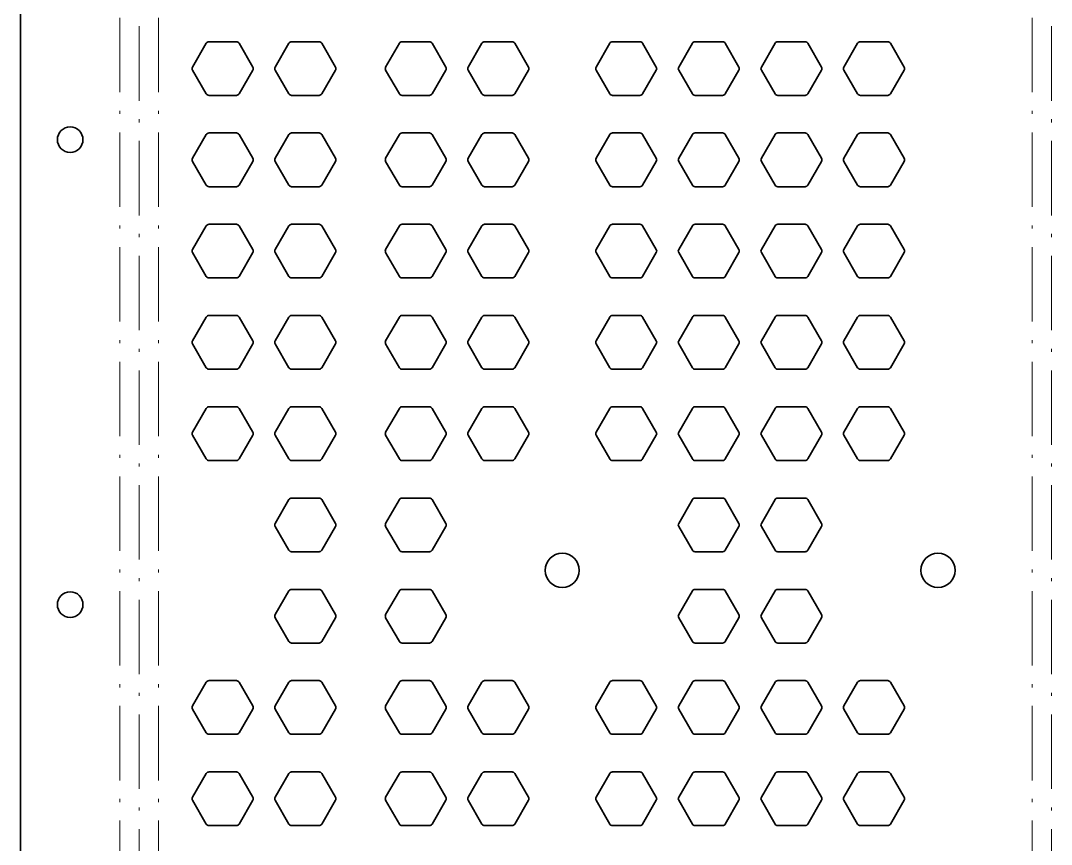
# Model space of a CAD drawing. Extents: x 174 to 1015, y 169 to 690.
# Drawn here: x 173.7 to 340.1, y 424.5 to 557.4 of the extents above; entities that cross this region are included whole.
import ezdxf

# ---------------------------------------------------------------- set-up
doc = ezdxf.new("R2010")
doc.units = 0
doc.linetypes.add('DASHDOT', pattern=[18.5, 12, -3, 0.5, -3])

msp = doc.modelspace()

# ---------------------------------------------------------------- linework, layer by layer
at = {"color": 1, "linetype": 'DASHDOT', "lineweight": 13}
for p, q in [((192.832306, 229.977753), (192.832306, 690.405457)), ((340.077454, 229.977753), (340.077454, 690.405457))]:
    msp.add_line(p, q, dxfattribs=at)
at = {"color": 7, "linetype": 'DASHDOT', "lineweight": 13}
for p, q in [((189.709747, 268.346741), (189.709747, 652.036499)), ((195.954865, 268.346741), (195.954865, 652.036499)), ((336.954865, 268.346741), (336.954865, 652.036499))]:
    msp.add_line(p, q, dxfattribs=at)
at = {"color": 7, "lineweight": 35}
for p, q in [((173.709747, 278.346741), (173.709747, 648.036499)), ((203.682617, 553.740723), (201.471283, 549.910583)), ((208.538269, 553.990723), (204.115631, 553.990723)), ((211.182617, 549.910583), (208.971283, 553.740723)), ((217.015961, 553.740723), (214.804626, 549.910583)), ((221.871613, 553.990723), (217.448975, 553.990723)), ((224.515961, 549.910583), (222.304626, 553.740723)), ((234.839142, 553.740723), (232.627808, 549.910583)), ((239.694794, 553.990723), (235.272156, 553.990723)), ((242.339142, 549.910583), (240.127808, 553.740723)), ((248.172485, 553.740723), (245.961151, 549.910583)), ((253.028137, 553.990723), (248.605499, 553.990723)), ((255.672485, 549.910583), (253.461151, 553.740723)), ((268.810547, 553.740723), (266.599213, 549.910583)), ((273.666199, 553.990723), (269.243561, 553.990723)), ((276.310547, 549.910583), (274.099213, 553.740723)), ((282.14386, 553.740723), (279.932556, 549.910583)), ((286.999542, 553.990723), (282.576874, 553.990723)), ((289.64386, 549.910583), (287.432556, 553.740723)), ((295.477203, 553.740723), (293.265869, 549.910583)), ((300.332855, 553.990723), (295.910217, 553.990723)), ((302.977203, 549.910583), (300.765869, 553.740723)), ((308.810547, 553.740723), (306.599213, 549.910583)), ((313.666199, 553.990723), (309.243561, 553.990723)), ((316.310547, 549.910583), (314.099213, 553.740723)), ((203.682617, 545.580444), (201.471283, 549.410583)), ((211.182617, 549.410583), (208.971283, 545.580444)), ((217.015961, 545.580444), (214.804626, 549.410583)), ((224.515961, 549.410583), (222.304626, 545.580444)), ((234.839142, 545.580444), (232.627808, 549.410583)), ((242.339142, 549.410583), (240.127808, 545.580444)), ((248.172485, 545.580444), (245.961151, 549.410583)), ((255.672485, 549.410583), (253.461151, 545.580444)), ((268.810547, 545.580444), (266.599213, 549.410583)), ((276.310547, 549.410583), (274.099213, 545.580444)), ((282.14386, 545.580444), (279.932556, 549.410583)), ((289.64386, 549.410583), (287.432556, 545.580444)), ((295.477203, 545.580444), (293.265869, 549.410583)), ((302.977203, 549.410583), (300.765869, 545.580444)), ((308.810547, 545.580444), (306.599213, 549.410583)), ((316.310547, 549.410583), (314.099213, 545.580444)), ((208.538269, 545.330444), (204.115631, 545.330444)), ((221.871613, 545.330444), (217.448975, 545.330444)), ((239.694794, 545.330444), (235.272156, 545.330444)), ((253.028137, 545.330444), (248.605499, 545.330444)), ((273.666199, 545.330444), (269.243561, 545.330444)), ((286.999542, 545.330444), (282.576874, 545.330444)), ((300.332855, 545.330444), (295.910217, 545.330444)), ((313.666199, 545.330444), (309.243561, 545.330444)), ((208.538269, 539.267883), (204.115631, 539.267883)), ((221.871613, 539.267883), (217.448975, 539.267883)), ((239.694794, 539.267883), (235.272156, 539.267883)), ((253.028137, 539.267883), (248.605499, 539.267883)), ((273.666199, 539.267883), (269.243561, 539.267883)), ((286.999542, 539.267883), (282.576874, 539.267883)), ((300.332855, 539.267883), (295.910217, 539.267883)), ((313.666199, 539.267883), (309.243561, 539.267883)), ((203.682617, 539.017883), (201.471283, 535.187805)), ((211.182617, 535.187805), (208.971283, 539.017883)), ((217.015961, 539.017883), (214.804626, 535.187805)), ((224.515961, 535.187805), (222.304626, 539.017883)), ((234.839142, 539.017883), (232.627808, 535.187805)), ((242.339142, 535.187805), (240.127808, 539.017883)), ((248.172485, 539.017883), (245.961151, 535.187805)), ((255.672485, 535.187805), (253.461151, 539.017883)), ((268.810547, 539.017883), (266.599213, 535.187805)), ((276.310547, 535.187805), (274.099213, 539.017883)), ((282.14386, 539.017883), (279.932556, 535.187805)), ((289.64386, 535.187805), (287.432556, 539.017883)), ((295.477203, 539.017883), (293.265869, 535.187805)), ((302.977203, 535.187805), (300.765869, 539.017883)), ((308.810547, 539.017883), (306.599213, 535.187805)), ((316.310547, 535.187805), (314.099213, 539.017883)), ((203.682617, 530.857666), (201.471283, 534.687805)), ((211.182617, 534.687805), (208.971283, 530.857666)), ((217.015961, 530.857666), (214.804626, 534.687805)), ((224.515961, 534.687805), (222.304626, 530.857666)), ((234.839142, 530.857666), (232.627808, 534.687805)), ((242.339142, 534.687805), (240.127808, 530.857666)), ((248.172485, 530.857666), (245.961151, 534.687805)), ((255.672485, 534.687805), (253.461151, 530.857666)), ((268.810547, 530.857666), (266.599213, 534.687805)), ((276.310547, 534.687805), (274.099213, 530.857666)), ((282.14386, 530.857666), (279.932556, 534.687805)), ((289.64386, 534.687805), (287.432556, 530.857666)), ((295.477203, 530.857666), (293.265869, 534.687805)), ((302.977203, 534.687805), (300.765869, 530.857666)), ((308.810547, 530.857666), (306.599213, 534.687805)), ((316.310547, 534.687805), (314.099213, 530.857666)), ((208.538269, 530.607666), (204.115631, 530.607666)), ((221.871613, 530.607666), (217.448975, 530.607666)), ((239.694794, 530.607666), (235.272156, 530.607666)), ((253.028137, 530.607666), (248.605499, 530.607666)), ((273.666199, 530.607666), (269.243561, 530.607666)), ((286.999542, 530.607666), (282.576874, 530.607666)), ((300.332855, 530.607666), (295.910217, 530.607666)), ((313.666199, 530.607666), (309.243561, 530.607666)), ((203.682617, 524.295105), (201.471283, 520.464966)), ((208.538269, 524.545105), (204.115631, 524.545105)), ((211.182617, 520.464966), (208.971283, 524.295105)), ((217.015961, 524.295105), (214.804626, 520.464966)), ((221.871613, 524.545105), (217.448975, 524.545105)), ((224.515961, 520.464966), (222.304626, 524.295105)), ((234.839142, 524.295105), (232.627808, 520.464966)), ((239.694794, 524.545105), (235.272156, 524.545105)), ((242.339142, 520.464966), (240.127808, 524.295105)), ((248.172485, 524.295105), (245.961151, 520.464966)), ((253.028137, 524.545105), (248.605499, 524.545105)), ((255.672485, 520.464966), (253.461151, 524.295105)), ((268.810547, 524.295105), (266.599213, 520.464966)), ((273.666199, 524.545105), (269.243561, 524.545105)), ((276.310547, 520.464966), (274.099213, 524.295105)), ((282.14386, 524.295105), (279.932556, 520.464966)), ((286.999542, 524.545105), (282.576874, 524.545105)), ((289.64386, 520.464966), (287.432556, 524.295105)), ((295.477203, 524.295105), (293.265869, 520.464966)), ((300.332855, 524.545105), (295.910217, 524.545105)), ((302.977203, 520.464966), (300.765869, 524.295105)), ((308.810547, 524.295105), (306.599213, 520.464966)), ((313.666199, 524.545105), (309.243561, 524.545105)), ((316.310547, 520.464966), (314.099213, 524.295105)), ((203.682617, 516.134888), (201.471283, 519.964966)), ((211.182617, 519.964966), (208.971283, 516.134888)), ((217.015961, 516.134888), (214.804626, 519.964966)), ((224.515961, 519.964966), (222.304626, 516.134888)), ((234.839142, 516.134888), (232.627808, 519.964966)), ((242.339142, 519.964966), (240.127808, 516.134888)), ((248.172485, 516.134888), (245.961151, 519.964966)), ((255.672485, 519.964966), (253.461151, 516.134888)), ((268.810547, 516.134888), (266.599213, 519.964966)), ((276.310547, 519.964966), (274.099213, 516.134888)), ((282.14386, 516.134888), (279.932556, 519.964966)), ((289.64386, 519.964966), (287.432556, 516.134888)), ((295.477203, 516.134888), (293.265869, 519.964966)), ((302.977203, 519.964966), (300.765869, 516.134888)), ((308.810547, 516.134888), (306.599213, 519.964966)), ((316.310547, 519.964966), (314.099213, 516.134888)), ((208.538269, 515.884888), (204.115631, 515.884888)), ((221.871613, 515.884888), (217.448975, 515.884888)), ((239.694794, 515.884888), (235.272156, 515.884888)), ((253.028137, 515.884888), (248.605499, 515.884888)), ((273.666199, 515.884888), (269.243561, 515.884888)), ((286.999542, 515.884888), (282.576874, 515.884888)), ((300.332855, 515.884888), (295.910217, 515.884888)), ((313.666199, 515.884888), (309.243561, 515.884888)), ((203.682617, 509.572327), (201.471283, 505.742188)), ((208.538269, 509.822327), (204.115631, 509.822327)), ((211.182617, 505.742188), (208.971283, 509.572327)), ((217.015961, 509.572327), (214.804626, 505.742188)), ((221.871613, 509.822327), (217.448975, 509.822327)), ((224.515961, 505.742188), (222.304626, 509.572327)), ((234.839142, 509.572327), (232.627808, 505.742188)), ((239.694794, 509.822327), (235.272156, 509.822327)), ((242.339142, 505.742188), (240.127808, 509.572327)), ((248.172485, 509.572327), (245.961151, 505.742188)), ((253.028137, 509.822327), (248.605499, 509.822327)), ((255.672485, 505.742188), (253.461151, 509.572327)), ((268.810547, 509.572327), (266.599213, 505.742188)), ((273.666199, 509.822327), (269.243561, 509.822327)), ((276.310547, 505.742188), (274.099213, 509.572327)), ((282.14386, 509.572327), (279.932556, 505.742188)), ((286.999542, 509.822327), (282.576874, 509.822327)), ((289.64386, 505.742188), (287.432556, 509.572327)), ((295.477203, 509.572327), (293.265869, 505.742188)), ((300.332855, 509.822327), (295.910217, 509.822327)), ((302.977203, 505.742188), (300.765869, 509.572327)), ((308.810547, 509.572327), (306.599213, 505.742188)), ((313.666199, 509.822327), (309.243561, 509.822327)), ((316.310547, 505.742188), (314.099213, 509.572327)), ((203.682617, 501.412048), (201.471283, 505.242188)), ((211.182617, 505.242188), (208.971283, 501.412048)), ((217.015961, 501.412048), (214.804626, 505.242188)), ((224.515961, 505.242188), (222.304626, 501.412048)), ((234.839142, 501.412048), (232.627808, 505.242188)), ((242.339142, 505.242188), (240.127808, 501.412048)), ((248.172485, 501.412048), (245.961151, 505.242188)), ((255.672485, 505.242188), (253.461151, 501.412048)), ((268.810547, 501.412048), (266.599213, 505.242188)), ((276.310547, 505.242188), (274.099213, 501.412048)), ((282.14386, 501.412048), (279.932556, 505.242188)), ((289.64386, 505.242188), (287.432556, 501.412048)), ((295.477203, 501.412048), (293.265869, 505.242188)), ((302.977203, 505.242188), (300.765869, 501.412048)), ((308.810547, 501.412048), (306.599213, 505.242188)), ((316.310547, 505.242188), (314.099213, 501.412048)), ((208.538269, 501.162048), (204.115631, 501.162048)), ((221.871613, 501.162048), (217.448975, 501.162048)), ((239.694794, 501.162048), (235.272156, 501.162048)), ((253.028137, 501.162048), (248.605499, 501.162048)), ((273.666199, 501.162048), (269.243561, 501.162048)), ((286.999542, 501.162048), (282.576874, 501.162048)), ((300.332855, 501.162048), (295.910217, 501.162048)), ((313.666199, 501.162048), (309.243561, 501.162048)), ((203.682617, 494.849548), (201.471283, 491.019409)), ((208.538269, 495.099548), (204.115631, 495.099548)), ((211.182617, 491.019409), (208.971283, 494.849548)), ((217.015961, 494.849548), (214.804626, 491.019409)), ((221.871613, 495.099548), (217.448975, 495.099548)), ((224.515961, 491.019409), (222.304626, 494.849548)), ((234.839142, 494.849548), (232.627808, 491.019409)), ((239.694794, 495.099548), (235.272156, 495.099548)), ((242.339142, 491.019409), (240.127808, 494.849548)), ((248.172485, 494.849548), (245.961151, 491.019409)), ((253.028137, 495.099548), (248.605499, 495.099548)), ((255.672485, 491.019409), (253.461151, 494.849548)), ((268.810547, 494.849548), (266.599213, 491.019409)), ((273.666199, 495.099548), (269.243561, 495.099548)), ((276.310547, 491.019409), (274.099213, 494.849548)), ((282.14386, 494.849548), (279.932556, 491.019409)), ((286.999542, 495.099548), (282.576874, 495.099548)), ((289.64386, 491.019409), (287.432556, 494.849548)), ((295.477203, 494.849548), (293.265869, 491.019409)), ((300.332855, 495.099548), (295.910217, 495.099548)), ((302.977203, 491.019409), (300.765869, 494.849548)), ((308.810547, 494.849548), (306.599213, 491.019409)), ((313.666199, 495.099548), (309.243561, 495.099548)), ((316.310547, 491.019409), (314.099213, 494.849548)), ((203.682617, 486.68927), (201.471283, 490.519409)), ((211.182617, 490.519409), (208.971283, 486.68927)), ((217.015961, 486.68927), (214.804626, 490.519409)), ((224.515961, 490.519409), (222.304626, 486.68927)), ((234.839142, 486.68927), (232.627808, 490.519409)), ((242.339142, 490.519409), (240.127808, 486.68927)), ((248.172485, 486.68927), (245.961151, 490.519409)), ((255.672485, 490.519409), (253.461151, 486.68927)), ((268.810547, 486.68927), (266.599213, 490.519409)), ((276.310547, 490.519409), (274.099213, 486.68927)), ((282.14386, 486.68927), (279.932556, 490.519409)), ((289.64386, 490.519409), (287.432556, 486.68927)), ((295.477203, 486.68927), (293.265869, 490.519409)), ((302.977203, 490.519409), (300.765869, 486.68927)), ((308.810547, 486.68927), (306.599213, 490.519409)), ((316.310547, 490.519409), (314.099213, 486.68927)), ((208.538269, 486.43927), (204.115631, 486.43927)), ((221.871613, 486.43927), (217.448975, 486.43927)), ((239.694794, 486.43927), (235.272156, 486.43927)), ((253.028137, 486.43927), (248.605499, 486.43927)), ((273.666199, 486.43927), (269.243561, 486.43927)), ((286.999542, 486.43927), (282.576874, 486.43927)), ((300.332855, 486.43927), (295.910217, 486.43927)), ((313.666199, 486.43927), (309.243561, 486.43927)), ((217.015961, 480.12677), (214.804626, 476.296631)), ((221.871613, 480.37677), (217.448975, 480.37677)), ((224.515961, 476.296631), (222.304626, 480.12677)), ((234.839142, 480.12677), (232.627808, 476.296631)), ((239.694794, 480.37677), (235.272156, 480.37677)), ((242.339142, 476.296631), (240.127808, 480.12677)), ((282.14386, 480.12677), (279.932556, 476.296631)), ((286.999542, 480.37677), (282.576874, 480.37677)), ((289.64386, 476.296631), (287.432556, 480.12677)), ((295.477203, 480.12677), (293.265869, 476.296631)), ((300.332855, 480.37677), (295.910217, 480.37677)), ((302.977203, 476.296631), (300.765869, 480.12677)), ((217.015961, 471.966492), (214.804626, 475.796631)), ((224.515961, 475.796631), (222.304626, 471.966492)), ((234.839142, 471.966492), (232.627808, 475.796631)), ((242.339142, 475.796631), (240.127808, 471.966492)), ((282.14386, 471.966492), (279.932556, 475.796631)), ((289.64386, 475.796631), (287.432556, 471.966492)), ((295.477203, 471.966492), (293.265869, 475.796631)), ((302.977203, 475.796631), (300.765869, 471.966492)), ((221.871613, 471.716492), (217.448975, 471.716492)), ((239.694794, 471.716492), (235.272156, 471.716492)), ((286.999542, 471.716492), (282.576874, 471.716492)), ((300.332855, 471.716492), (295.910217, 471.716492)), ((217.015961, 465.403992), (214.804626, 461.573853)), ((221.871613, 465.653992), (217.448975, 465.653992)), ((224.515961, 461.573853), (222.304626, 465.403992)), ((234.839142, 465.403992), (232.627808, 461.573853)), ((239.694794, 465.653992), (235.272156, 465.653992)), ((242.339142, 461.573853), (240.127808, 465.403992)), ((282.14386, 465.403992), (279.932556, 461.573853)), ((286.999542, 465.653992), (282.576874, 465.653992)), ((289.64386, 461.573853), (287.432556, 465.403992)), ((295.477203, 465.403992), (293.265869, 461.573853)), ((300.332855, 465.653992), (295.910217, 465.653992)), ((302.977203, 461.573853), (300.765869, 465.403992)), ((217.015961, 457.243713), (214.804626, 461.073853)), ((224.515961, 461.073853), (222.304626, 457.243713)), ((234.839142, 457.243713), (232.627808, 461.073853)), ((242.339142, 461.073853), (240.127808, 457.243713)), ((282.14386, 457.243713), (279.932556, 461.073853)), ((289.64386, 461.073853), (287.432556, 457.243713)), ((295.477203, 457.243713), (293.265869, 461.073853)), ((302.977203, 461.073853), (300.765869, 457.243713)), ((221.871613, 456.993713), (217.448975, 456.993713)), ((239.694794, 456.993713), (235.272156, 456.993713)), ((286.999542, 456.993713), (282.576874, 456.993713)), ((300.332855, 456.993713), (295.910217, 456.993713)), ((208.538269, 450.931152), (204.115631, 450.931152)), ((221.871613, 450.931152), (217.448975, 450.931152)), ((239.694794, 450.931152), (235.272156, 450.931152)), ((253.028137, 450.931152), (248.605499, 450.931152)), ((273.666199, 450.931152), (269.243561, 450.931152)), ((286.999542, 450.931152), (282.576874, 450.931152)), ((300.332855, 450.931152), (295.910217, 450.931152)), ((313.666199, 450.931152), (309.243561, 450.931152)), ((203.682617, 450.681152), (201.471283, 446.851044)), ((211.182617, 446.851044), (208.971283, 450.681152)), ((217.015961, 450.681152), (214.804626, 446.851044)), ((224.515961, 446.851044), (222.304626, 450.681152)), ((234.839142, 450.681152), (232.627808, 446.851044)), ((242.339142, 446.851044), (240.127808, 450.681152)), ((248.172485, 450.681152), (245.961151, 446.851044)), ((255.672485, 446.851044), (253.461151, 450.681152)), ((268.810547, 450.681152), (266.599213, 446.851044)), ((276.310547, 446.851044), (274.099213, 450.681152)), ((282.14386, 450.681152), (279.932556, 446.851044)), ((289.64386, 446.851044), (287.432556, 450.681152)), ((295.477203, 450.681152), (293.265869, 446.851044)), ((302.977203, 446.851044), (300.765869, 450.681152)), ((308.810547, 450.681152), (306.599213, 446.851044)), ((316.310547, 446.851044), (314.099213, 450.681152)), ((203.682617, 442.520935), (201.471283, 446.351044)), ((211.182617, 446.351044), (208.971283, 442.520935)), ((217.015961, 442.520935), (214.804626, 446.351044)), ((224.515961, 446.351044), (222.304626, 442.520935)), ((234.839142, 442.520935), (232.627808, 446.351044)), ((242.339142, 446.351044), (240.127808, 442.520935)), ((248.172485, 442.520935), (245.961151, 446.351044)), ((255.672485, 446.351044), (253.461151, 442.520935)), ((268.810547, 442.520935), (266.599213, 446.351044)), ((276.310547, 446.351044), (274.099213, 442.520935)), ((282.14386, 442.520935), (279.932556, 446.351044)), ((289.64386, 446.351044), (287.432556, 442.520935)), ((295.477203, 442.520935), (293.265869, 446.351044)), ((302.977203, 446.351044), (300.765869, 442.520935)), ((308.810547, 442.520935), (306.599213, 446.351044)), ((316.310547, 446.351044), (314.099213, 442.520935)), ((208.538269, 442.270935), (204.115631, 442.270935)), ((221.871613, 442.270935), (217.448975, 442.270935)), ((239.694794, 442.270935), (235.272156, 442.270935)), ((253.028137, 442.270935), (248.605499, 442.270935)), ((273.666199, 442.270935), (269.243561, 442.270935)), ((286.999542, 442.270935), (282.576874, 442.270935)), ((300.332855, 442.270935), (295.910217, 442.270935)), ((313.666199, 442.270935), (309.243561, 442.270935)), ((203.682617, 435.958374), (201.471283, 432.128235)), ((208.538269, 436.208374), (204.115631, 436.208374)), ((211.182617, 432.128235), (208.971283, 435.958374)), ((217.015961, 435.958374), (214.804626, 432.128235)), ((221.871613, 436.208374), (217.448975, 436.208374)), ((224.515961, 432.128235), (222.304626, 435.958374)), ((234.839142, 435.958374), (232.627808, 432.128235)), ((239.694794, 436.208374), (235.272156, 436.208374)), ((242.339142, 432.128235), (240.127808, 435.958374)), ((248.172485, 435.958374), (245.961151, 432.128235)), ((253.028137, 436.208374), (248.605499, 436.208374)), ((255.672485, 432.128235), (253.461151, 435.958374)), ((268.810547, 435.958374), (266.599213, 432.128235)), ((273.666199, 436.208374), (269.243561, 436.208374)), ((276.310547, 432.128235), (274.099213, 435.958374)), ((282.14386, 435.958374), (279.932556, 432.128235)), ((286.999542, 436.208374), (282.576874, 436.208374)), ((289.64386, 432.128235), (287.432556, 435.958374)), ((295.477203, 435.958374), (293.265869, 432.128235)), ((300.332855, 436.208374), (295.910217, 436.208374)), ((302.977203, 432.128235), (300.765869, 435.958374)), ((308.810547, 435.958374), (306.599213, 432.128235)), ((313.666199, 436.208374), (309.243561, 436.208374)), ((316.310547, 432.128235), (314.099213, 435.958374)), ((203.682617, 427.798126), (201.471283, 431.628235)), ((211.182617, 431.628235), (208.971283, 427.798126)), ((217.015961, 427.798126), (214.804626, 431.628235)), ((224.515961, 431.628235), (222.304626, 427.798126)), ((234.839142, 427.798126), (232.627808, 431.628235)), ((242.339142, 431.628235), (240.127808, 427.798126)), ((248.172485, 427.798126), (245.961151, 431.628235)), ((255.672485, 431.628235), (253.461151, 427.798126)), ((268.810547, 427.798126), (266.599213, 431.628235)), ((276.310547, 431.628235), (274.099213, 427.798126)), ((282.14386, 427.798126), (279.932556, 431.628235)), ((289.64386, 431.628235), (287.432556, 427.798126)), ((295.477203, 427.798126), (293.265869, 431.628235)), ((302.977203, 431.628235), (300.765869, 427.798126)), ((308.810547, 427.798126), (306.599213, 431.628235)), ((316.310547, 431.628235), (314.099213, 427.798126)), ((208.538269, 427.548126), (204.115631, 427.548126)), ((221.871613, 427.548126), (217.448975, 427.548126)), ((239.694794, 427.548126), (235.272156, 427.548126)), ((253.028137, 427.548126), (248.605499, 427.548126)), ((273.666199, 427.548126), (269.243561, 427.548126)), ((286.999542, 427.548126), (282.576874, 427.548126)), ((300.332855, 427.548126), (295.910217, 427.548126)), ((313.666199, 427.548126), (309.243561, 427.548126))]:
    msp.add_line(p, q, dxfattribs=at)
for centre, radius in [((181.709747, 538.191589), 2.067), ((261.135925, 468.716858), 2.749595), ((321.773804, 468.716919), 2.749595), ((181.709747, 463.191589), 2.067)]:
    msp.add_circle(centre, radius, dxfattribs=at)
for centre, radius, start, end in [((204.115845, 553.490295), 0.50038, 90.02511, 149.97489), ((208.538055, 553.490295), 0.50038, 30.025109, 89.974895), ((217.449188, 553.490295), 0.50038, 90.02511, 149.97489), ((221.871399, 553.490295), 0.50038, 30.025109, 89.974895), ((235.272339, 553.490356), 0.50033, 90.021804, 149.978195), ((239.694611, 553.490356), 0.50033, 30.021806, 89.978194), ((248.605682, 553.490356), 0.50033, 90.021804, 149.978195), ((253.027954, 553.490356), 0.50033, 30.021806, 89.978194), ((269.243744, 553.490356), 0.500369, 90.023492, 149.975231), ((273.665985, 553.490356), 0.500369, 30.02349, 89.975229), ((282.577087, 553.490356), 0.500369, 90.023492, 149.975231), ((286.999298, 553.490356), 0.500369, 30.02349, 89.975229), ((295.910431, 553.490356), 0.500369, 90.023492, 149.975231), ((300.332642, 553.490356), 0.500369, 30.02349, 89.975229), ((309.243744, 553.490356), 0.500369, 90.023492, 149.975231), ((313.665985, 553.490356), 0.500369, 30.02349, 89.975229), ((201.904755, 549.660583), 0.50038, 150.025105, 209.974895), ((210.749176, 549.660583), 0.50038, 330.025107, 29.974893), ((215.238068, 549.660583), 0.50038, 150.025105, 209.974895), ((224.082489, 549.660583), 0.50038, 330.025107, 29.974893), ((233.061218, 549.660583), 0.50033, 150.021799, 209.978201), ((241.905762, 549.660583), 0.50033, 330.021805, 29.978195), ((246.394531, 549.660583), 0.50033, 150.021799, 209.978201), ((255.239075, 549.660583), 0.50033, 330.021805, 29.978195), ((267.032654, 549.660583), 0.500369, 150.023493, 209.975236), ((275.877106, 549.660583), 0.500369, 330.023488, 29.975231), ((280.365967, 549.660583), 0.500369, 150.023493, 209.975236), ((289.210419, 549.660583), 0.500369, 330.023488, 29.975231), ((293.69931, 549.660583), 0.500369, 150.023493, 209.975236), ((302.543762, 549.660583), 0.500369, 330.023488, 29.975231), ((307.032654, 549.660583), 0.500369, 150.023493, 209.975236), ((315.877106, 549.660583), 0.500369, 330.023488, 29.975231), ((204.115845, 545.830811), 0.50038, 210.02511, 269.97489), ((208.538055, 545.830811), 0.50038, 270.025105, 329.974891), ((217.449188, 545.830811), 0.50038, 210.02511, 269.97489), ((221.871399, 545.830811), 0.50038, 270.025105, 329.974891), ((235.272339, 545.83075), 0.50033, 210.021805, 269.978196), ((239.694611, 545.83075), 0.50033, 270.021806, 329.978194), ((248.605682, 545.83075), 0.50033, 210.021805, 269.978196), ((253.027954, 545.83075), 0.50033, 270.021806, 329.978194), ((269.243774, 545.830811), 0.500369, 210.023485, 269.975231), ((273.665985, 545.830811), 0.500369, 270.023487, 329.975229), ((282.577087, 545.830811), 0.500369, 210.023485, 269.975231), ((286.999329, 545.830811), 0.500369, 270.023487, 329.975229), ((295.910431, 545.830811), 0.500369, 210.023485, 269.975231), ((300.332672, 545.830811), 0.500369, 270.023487, 329.975229), ((309.243774, 545.830811), 0.500369, 210.023485, 269.975231), ((313.665985, 545.830811), 0.500369, 270.023487, 329.975229), ((204.115845, 538.767517), 0.50038, 90.02511, 149.97489), ((208.538055, 538.767517), 0.50038, 30.025109, 89.974895), ((217.449188, 538.767517), 0.50038, 90.02511, 149.97489), ((221.871399, 538.767517), 0.50038, 30.025109, 89.974895), ((235.272339, 538.767578), 0.50033, 90.021804, 149.978195), ((239.694611, 538.767578), 0.50033, 30.021806, 89.978194), ((248.605682, 538.767578), 0.50033, 90.021804, 149.978195), ((253.027954, 538.767578), 0.50033, 30.021806, 89.978194), ((269.243744, 538.767517), 0.500369, 90.023492, 149.975231), ((273.665985, 538.767578), 0.500369, 30.02349, 89.975229), ((282.577087, 538.767517), 0.500369, 90.023492, 149.975231), ((286.999298, 538.767578), 0.500369, 30.02349, 89.975229), ((295.910431, 538.767517), 0.500369, 90.023492, 149.975231), ((300.332642, 538.767578), 0.500369, 30.02349, 89.975229), ((309.243744, 538.767517), 0.500369, 90.023492, 149.975231), ((313.665985, 538.767578), 0.500369, 30.02349, 89.975229), ((201.904755, 534.937805), 0.50038, 150.025105, 209.974895), ((210.749176, 534.937805), 0.50038, 330.025107, 29.974893), ((215.238068, 534.937805), 0.50038, 150.025105, 209.974895), ((224.082489, 534.937805), 0.50038, 330.025107, 29.974893), ((233.061218, 534.937805), 0.50033, 150.021799, 209.978201), ((241.905762, 534.937805), 0.50033, 330.021805, 29.978195), ((246.394531, 534.937805), 0.50033, 150.021799, 209.978201), ((255.239075, 534.937805), 0.50033, 330.021805, 29.978195), ((267.032654, 534.937805), 0.500369, 150.023493, 209.975236), ((275.877106, 534.937805), 0.500369, 330.023488, 29.975231), ((280.365967, 534.937805), 0.500369, 150.023493, 209.975236), ((289.210419, 534.937805), 0.500369, 330.023488, 29.975231), ((293.69931, 534.937805), 0.500369, 150.023493, 209.975236), ((302.543762, 534.937805), 0.500369, 330.023488, 29.975231), ((307.032654, 534.937805), 0.500369, 150.023493, 209.975236), ((315.877106, 534.937805), 0.500369, 330.023488, 29.975231), ((204.115845, 531.108032), 0.50038, 210.02511, 269.97489), ((208.538055, 531.108032), 0.50038, 270.025105, 329.974891), ((217.449188, 531.108032), 0.50038, 210.02511, 269.97489), ((221.871399, 531.108032), 0.50038, 270.025105, 329.974891), ((235.272339, 531.107971), 0.50033, 210.021805, 269.978196), ((239.694611, 531.107971), 0.50033, 270.021806, 329.978194), ((248.605682, 531.107971), 0.50033, 210.021805, 269.978196), ((253.027954, 531.107971), 0.50033, 270.021806, 329.978194), ((269.243774, 531.108032), 0.500369, 210.023485, 269.975231), ((273.665985, 531.108032), 0.500369, 270.023487, 329.975229), ((282.577087, 531.108032), 0.500369, 210.023485, 269.975231), ((286.999329, 531.108032), 0.500369, 270.023487, 329.975229), ((295.910431, 531.108032), 0.500369, 210.023485, 269.975231), ((300.332672, 531.108032), 0.500369, 270.023487, 329.975229), ((309.243774, 531.108032), 0.500369, 210.023485, 269.975231), ((313.665985, 531.108032), 0.500369, 270.023487, 329.975229), ((204.115845, 524.044739), 0.50038, 90.02511, 149.97489), ((208.538055, 524.044739), 0.50038, 30.025109, 89.974895), ((217.449188, 524.044739), 0.50038, 90.02511, 149.97489), ((221.871399, 524.044739), 0.50038, 30.025109, 89.974895), ((235.272339, 524.0448), 0.50033, 90.021804, 149.978195), ((239.694611, 524.0448), 0.50033, 30.021806, 89.978194), ((248.605682, 524.0448), 0.50033, 90.021804, 149.978195), ((253.027954, 524.0448), 0.50033, 30.021806, 89.978194), ((269.243744, 524.044739), 0.500369, 90.023492, 149.975231), ((273.665985, 524.044739), 0.500369, 30.02349, 89.975229), ((282.577087, 524.044739), 0.500369, 90.023492, 149.975231), ((286.999298, 524.044739), 0.500369, 30.02349, 89.975229), ((295.910431, 524.044739), 0.500369, 90.023492, 149.975231), ((300.332642, 524.044739), 0.500369, 30.02349, 89.975229), ((309.243744, 524.044739), 0.500369, 90.023492, 149.975231), ((313.665985, 524.044739), 0.500369, 30.02349, 89.975229), ((201.904755, 520.214966), 0.50038, 150.025105, 209.974895), ((210.749176, 520.214966), 0.50038, 330.025107, 29.974893), ((215.238068, 520.214966), 0.50038, 150.025105, 209.974895), ((224.082489, 520.214966), 0.50038, 330.025107, 29.974893), ((233.061218, 520.214966), 0.50033, 150.021799, 209.978201), ((241.905762, 520.214966), 0.50033, 330.021805, 29.978195), ((246.394531, 520.214966), 0.50033, 150.021799, 209.978201), ((255.239075, 520.214966), 0.50033, 330.021805, 29.978195), ((267.032654, 520.214966), 0.500369, 150.023493, 209.975236), ((275.877106, 520.215027), 0.500369, 330.023488, 29.975231), ((280.365967, 520.214966), 0.500369, 150.023493, 209.975236), ((289.210419, 520.215027), 0.500369, 330.023488, 29.975231), ((293.69931, 520.214966), 0.500369, 150.023493, 209.975236), ((302.543762, 520.215027), 0.500369, 330.023488, 29.975231), ((307.032654, 520.214966), 0.500369, 150.023493, 209.975236), ((315.877106, 520.215027), 0.500369, 330.023488, 29.975231), ((204.115845, 516.385254), 0.50038, 210.02511, 269.97489), ((208.538055, 516.385254), 0.50038, 270.025105, 329.974891), ((217.449188, 516.385254), 0.50038, 210.02511, 269.97489), ((221.871399, 516.385254), 0.50038, 270.025105, 329.974891), ((235.272339, 516.385193), 0.50033, 210.021805, 269.978196), ((239.694611, 516.385193), 0.50033, 270.021806, 329.978194), ((248.605682, 516.385193), 0.50033, 210.021805, 269.978196), ((253.027954, 516.385193), 0.50033, 270.021806, 329.978194), ((269.243774, 516.385254), 0.500369, 210.023485, 269.975231), ((273.665985, 516.385254), 0.500369, 270.023487, 329.975229), ((282.577087, 516.385254), 0.500369, 210.023485, 269.975231), ((286.999329, 516.385254), 0.500369, 270.023487, 329.975229), ((295.910431, 516.385254), 0.500369, 210.023485, 269.975231), ((300.332672, 516.385254), 0.500369, 270.023487, 329.975229), ((309.243774, 516.385254), 0.500369, 210.023485, 269.975231), ((313.665985, 516.385254), 0.500369, 270.023487, 329.975229), ((204.115845, 509.32196), 0.50038, 90.02511, 149.97489), ((208.538055, 509.32196), 0.50038, 30.025109, 89.974895), ((217.449188, 509.32196), 0.50038, 90.02511, 149.97489), ((221.871399, 509.32196), 0.50038, 30.025109, 89.974895), ((235.272339, 509.322021), 0.50033, 90.021804, 149.978195), ((239.694611, 509.322021), 0.50033, 30.021806, 89.978194), ((248.605682, 509.322021), 0.50033, 90.021804, 149.978195), ((253.027954, 509.322021), 0.50033, 30.021806, 89.978194), ((269.243744, 509.32196), 0.500369, 90.023492, 149.975231), ((273.665985, 509.32196), 0.500369, 30.02349, 89.975229), ((282.577087, 509.32196), 0.500369, 90.023492, 149.975231), ((286.999298, 509.32196), 0.500369, 30.02349, 89.975229), ((295.910431, 509.32196), 0.500369, 90.023492, 149.975231), ((300.332642, 509.32196), 0.500369, 30.02349, 89.975229), ((309.243744, 509.32196), 0.500369, 90.023492, 149.975231), ((313.665985, 509.32196), 0.500369, 30.02349, 89.975229), ((201.904755, 505.492188), 0.50038, 150.025105, 209.974895), ((210.749176, 505.492188), 0.50038, 330.025107, 29.974893), ((215.238068, 505.492188), 0.50038, 150.025105, 209.974895), ((224.082489, 505.492188), 0.50038, 330.025107, 29.974893), ((233.061218, 505.492188), 0.50033, 150.021799, 209.978201), ((241.905762, 505.492188), 0.50033, 330.021805, 29.978195), ((246.394531, 505.492188), 0.50033, 150.021799, 209.978201), ((255.239075, 505.492188), 0.50033, 330.021805, 29.978195), ((267.032654, 505.492188), 0.500369, 150.023493, 209.975236), ((275.877106, 505.492188), 0.500369, 330.023488, 29.975231), ((280.365967, 505.492188), 0.500369, 150.023493, 209.975236), ((289.210419, 505.492188), 0.500369, 330.023488, 29.975231), ((293.69931, 505.492188), 0.500369, 150.023493, 209.975236), ((302.543762, 505.492188), 0.500369, 330.023488, 29.975231), ((307.032654, 505.492188), 0.500369, 150.023493, 209.975236), ((315.877106, 505.492188), 0.500369, 330.023488, 29.975231), ((204.115845, 501.662476), 0.50038, 210.02511, 269.97489), ((208.538055, 501.662476), 0.50038, 270.025105, 329.974891), ((217.449188, 501.662476), 0.50038, 210.02511, 269.97489), ((221.871399, 501.662476), 0.50038, 270.025105, 329.974891), ((235.272339, 501.662415), 0.50033, 210.021805, 269.978196), ((239.694611, 501.662415), 0.50033, 270.021806, 329.978194), ((248.605682, 501.662415), 0.50033, 210.021805, 269.978196), ((253.027954, 501.662415), 0.50033, 270.021806, 329.978194), ((269.243774, 501.662415), 0.500369, 210.023485, 269.975231), ((273.665985, 501.662476), 0.500369, 270.023487, 329.975229), ((282.577087, 501.662415), 0.500369, 210.023485, 269.975231), ((286.999329, 501.662476), 0.500369, 270.023487, 329.975229), ((295.910431, 501.662415), 0.500369, 210.023485, 269.975231), ((300.332672, 501.662476), 0.500369, 270.023487, 329.975229), ((309.243774, 501.662415), 0.500369, 210.023485, 269.975231), ((313.665985, 501.662476), 0.500369, 270.023487, 329.975229), ((204.115845, 494.599182), 0.50038, 90.02511, 149.97489), ((208.538055, 494.599182), 0.50038, 30.025109, 89.974895), ((217.449188, 494.599182), 0.50038, 90.02511, 149.97489), ((221.871399, 494.599182), 0.50038, 30.025109, 89.974895), ((235.272339, 494.599182), 0.50033, 90.021804, 149.978195), ((239.694611, 494.599182), 0.50033, 30.021806, 89.978194), ((248.605682, 494.599182), 0.50033, 90.021804, 149.978195), ((253.027954, 494.599182), 0.50033, 30.021806, 89.978194), ((269.243744, 494.599182), 0.500369, 90.023492, 149.975231), ((273.665985, 494.599182), 0.500369, 30.02349, 89.975229), ((282.577087, 494.599182), 0.500369, 90.023492, 149.975231), ((286.999298, 494.599182), 0.500369, 30.02349, 89.975229), ((295.910431, 494.599182), 0.500369, 90.023492, 149.975231), ((300.332642, 494.599182), 0.500369, 30.02349, 89.975229), ((309.243744, 494.599182), 0.500369, 90.023492, 149.975231), ((313.665985, 494.599182), 0.500369, 30.02349, 89.975229), ((201.904755, 490.769409), 0.50038, 150.025105, 209.974895), ((210.749176, 490.769409), 0.50038, 330.025107, 29.974893), ((215.238068, 490.769409), 0.50038, 150.025105, 209.974895), ((224.082489, 490.769409), 0.50038, 330.025107, 29.974893), ((233.061218, 490.769409), 0.50033, 150.021799, 209.978201), ((241.905762, 490.769409), 0.50033, 330.021805, 29.978195), ((246.394531, 490.769409), 0.50033, 150.021799, 209.978201), ((255.239075, 490.769409), 0.50033, 330.021805, 29.978195), ((267.032654, 490.769409), 0.500369, 150.023493, 209.975236), ((275.877106, 490.769409), 0.500369, 330.023488, 29.975231), ((280.365967, 490.769409), 0.500369, 150.023493, 209.975236), ((289.210419, 490.769409), 0.500369, 330.023488, 29.975231), ((293.69931, 490.769409), 0.500369, 150.023493, 209.975236), ((302.543762, 490.769409), 0.500369, 330.023488, 29.975231), ((307.032654, 490.769409), 0.500369, 150.023493, 209.975236), ((315.877106, 490.769409), 0.500369, 330.023488, 29.975231), ((204.115845, 486.939697), 0.50038, 210.02511, 269.97489), ((208.538055, 486.939697), 0.50038, 270.025105, 329.974891), ((217.449188, 486.939697), 0.50038, 210.02511, 269.97489), ((221.871399, 486.939697), 0.50038, 270.025105, 329.974891), ((235.272339, 486.939636), 0.50033, 210.021805, 269.978196), ((239.694611, 486.939636), 0.50033, 270.021806, 329.978194), ((248.605682, 486.939636), 0.50033, 210.021805, 269.978196), ((253.027954, 486.939636), 0.50033, 270.021806, 329.978194), ((269.243774, 486.939636), 0.500369, 210.023485, 269.975231), ((273.665985, 486.939636), 0.500369, 270.023487, 329.975229), ((282.577087, 486.939636), 0.500369, 210.023485, 269.975231), ((286.999329, 486.939636), 0.500369, 270.023487, 329.975229), ((295.910431, 486.939636), 0.500369, 210.023485, 269.975231), ((300.332672, 486.939636), 0.500369, 270.023487, 329.975229), ((309.243774, 486.939636), 0.500369, 210.023485, 269.975231), ((313.665985, 486.939636), 0.500369, 270.023487, 329.975229), ((217.449188, 479.876343), 0.50038, 90.02511, 149.97489), ((221.871399, 479.876343), 0.50038, 30.025109, 89.974895), ((235.272339, 479.876404), 0.50033, 90.021804, 149.978195), ((239.694611, 479.876404), 0.50033, 30.021806, 89.978194), ((282.577087, 479.876404), 0.500369, 90.023492, 149.975231), ((286.999298, 479.876404), 0.500369, 30.02349, 89.975229), ((295.910431, 479.876404), 0.500369, 90.023492, 149.975231), ((300.332642, 479.876404), 0.500369, 30.02349, 89.975229), ((215.238068, 476.046631), 0.50038, 150.025105, 209.974895), ((224.082489, 476.046631), 0.50038, 330.025107, 29.974893), ((233.061218, 476.046631), 0.50033, 150.021799, 209.978201), ((241.905762, 476.046631), 0.50033, 330.021805, 29.978195), ((280.365967, 476.046631), 0.500369, 150.023493, 209.975236), ((289.210419, 476.046631), 0.500369, 330.023488, 29.975231), ((293.69931, 476.046631), 0.500369, 150.023493, 209.975236), ((302.543762, 476.046631), 0.500369, 330.023488, 29.975231), ((217.449188, 472.216858), 0.50038, 210.02511, 269.97489), ((221.871399, 472.216858), 0.50038, 270.025105, 329.974891), ((235.272339, 472.216858), 0.50033, 210.021805, 269.978196), ((239.694611, 472.216858), 0.50033, 270.021806, 329.978194), ((282.577087, 472.216858), 0.500369, 210.023485, 269.975231), ((286.999329, 472.216858), 0.500369, 270.023487, 329.975229), ((295.910431, 472.216858), 0.500369, 210.023485, 269.975231), ((300.332672, 472.216858), 0.500369, 270.023487, 329.975229), ((217.449188, 465.153564), 0.50038, 90.02511, 149.97489), ((221.871399, 465.153564), 0.50038, 30.025109, 89.974895), ((235.272339, 465.153625), 0.50033, 90.021804, 149.978195), ((239.694611, 465.153625), 0.50033, 30.021806, 89.978194), ((282.577087, 465.153564), 0.500369, 90.023492, 149.975231), ((286.999298, 465.153625), 0.500369, 30.02349, 89.975229), ((295.910431, 465.153564), 0.500369, 90.023492, 149.975231), ((300.332642, 465.153625), 0.500369, 30.02349, 89.975229), ((215.238068, 461.323853), 0.50038, 150.025105, 209.974895), ((224.082489, 461.323853), 0.50038, 330.025107, 29.974893), ((233.061218, 461.323853), 0.50033, 150.021799, 209.978201), ((241.905762, 461.323853), 0.50033, 330.021805, 29.978195), ((280.365967, 461.323853), 0.500369, 150.023493, 209.975236), ((289.210419, 461.323853), 0.500369, 330.023488, 29.975231), ((293.69931, 461.323853), 0.500369, 150.023493, 209.975236), ((302.543762, 461.323853), 0.500369, 330.023488, 29.975231), ((217.449188, 457.49408), 0.50038, 210.02511, 269.97489), ((221.871399, 457.49408), 0.50038, 270.025105, 329.974891), ((235.272339, 457.494019), 0.50033, 210.021805, 269.978196), ((239.694611, 457.494019), 0.50033, 270.021806, 329.978194), ((282.577087, 457.49408), 0.500369, 210.023485, 269.975231), ((286.999329, 457.49408), 0.500369, 270.023487, 329.975229), ((295.910431, 457.49408), 0.500369, 210.023485, 269.975231), ((300.332672, 457.49408), 0.500369, 270.023487, 329.975229), ((204.115845, 450.430786), 0.50038, 90.02511, 149.97489), ((208.538055, 450.430786), 0.50038, 30.025109, 89.974895), ((217.449188, 450.430786), 0.50038, 90.02511, 149.97489), ((221.871399, 450.430786), 0.50038, 30.025109, 89.974895), ((235.272339, 450.430847), 0.50033, 90.021804, 149.978195), ((239.694611, 450.430847), 0.50033, 30.021806, 89.978194), ((248.605682, 450.430847), 0.50033, 90.021804, 149.978195), ((253.027954, 450.430847), 0.50033, 30.021806, 89.978194), ((269.243744, 450.430786), 0.500369, 90.023492, 149.975231), ((273.665985, 450.430817), 0.500369, 30.02349, 89.975229), ((282.577087, 450.430786), 0.500369, 90.023492, 149.975231), ((286.999298, 450.430817), 0.500369, 30.02349, 89.975229), ((295.910431, 450.430786), 0.500369, 90.023492, 149.975231), ((300.332642, 450.430817), 0.500369, 30.02349, 89.975229), ((309.243744, 450.430786), 0.500369, 90.023492, 149.975231), ((313.665985, 450.430817), 0.500369, 30.02349, 89.975229), ((201.904755, 446.601044), 0.50038, 150.025105, 209.974895), ((210.749176, 446.601044), 0.50038, 330.025107, 29.974893), ((215.238068, 446.601044), 0.50038, 150.025105, 209.974895), ((224.082489, 446.601044), 0.50038, 330.025107, 29.974893), ((233.061218, 446.601044), 0.50033, 150.021799, 209.978201), ((241.905762, 446.601044), 0.50033, 330.021805, 29.978195), ((246.394531, 446.601044), 0.50033, 150.021799, 209.978201), ((255.239075, 446.601044), 0.50033, 330.021805, 29.978195), ((267.032654, 446.601044), 0.500369, 150.023493, 209.975236), ((275.877106, 446.601074), 0.500369, 330.023488, 29.975231), ((280.365967, 446.601044), 0.500369, 150.023493, 209.975236), ((289.210419, 446.601074), 0.500369, 330.023488, 29.975231), ((293.69931, 446.601044), 0.500369, 150.023493, 209.975236), ((302.543762, 446.601074), 0.500369, 330.023488, 29.975231), ((307.032654, 446.601044), 0.500369, 150.023493, 209.975236), ((315.877106, 446.601074), 0.500369, 330.023488, 29.975231), ((204.115845, 442.771301), 0.50038, 210.02511, 269.97489), ((208.538055, 442.771301), 0.50038, 270.025105, 329.974891), ((217.449188, 442.771301), 0.50038, 210.02511, 269.97489), ((221.871399, 442.771301), 0.50038, 270.025105, 329.974891), ((235.272339, 442.77124), 0.50033, 210.021805, 269.978196), ((239.694611, 442.77124), 0.50033, 270.021806, 329.978194), ((248.605682, 442.77124), 0.50033, 210.021805, 269.978196), ((253.027954, 442.77124), 0.50033, 270.021806, 329.978194), ((269.243774, 442.771301), 0.500369, 210.023485, 269.975231), ((273.665985, 442.771301), 0.500369, 270.023487, 329.975229), ((282.577087, 442.771301), 0.500369, 210.023485, 269.975231), ((286.999329, 442.771301), 0.500369, 270.023487, 329.975229), ((295.910431, 442.771301), 0.500369, 210.023485, 269.975231), ((300.332672, 442.771301), 0.500369, 270.023487, 329.975229), ((309.243774, 442.771301), 0.500369, 210.023485, 269.975231), ((313.665985, 442.771301), 0.500369, 270.023487, 329.975229), ((204.115845, 435.708008), 0.50038, 90.02511, 149.97489), ((208.538055, 435.708008), 0.50038, 30.025109, 89.974895), ((217.449188, 435.708008), 0.50038, 90.02511, 149.97489), ((221.871399, 435.708008), 0.50038, 30.025109, 89.974895), ((235.272339, 435.708069), 0.50033, 90.021804, 149.978195), ((239.694611, 435.708069), 0.50033, 30.021806, 89.978194), ((248.605682, 435.708069), 0.50033, 90.021804, 149.978195), ((253.027954, 435.708069), 0.50033, 30.021806, 89.978194), ((269.243744, 435.708008), 0.500369, 90.023492, 149.975231), ((273.665985, 435.708008), 0.500369, 30.02349, 89.975229), ((282.577087, 435.708008), 0.500369, 90.023492, 149.975231), ((286.999298, 435.708008), 0.500369, 30.02349, 89.975229), ((295.910431, 435.708008), 0.500369, 90.023492, 149.975231), ((300.332642, 435.708008), 0.500369, 30.02349, 89.975229), ((309.243744, 435.708008), 0.500369, 90.023492, 149.975231), ((313.665985, 435.708008), 0.500369, 30.02349, 89.975229), ((201.904755, 431.878235), 0.50038, 150.025105, 209.974895), ((210.749176, 431.878235), 0.50038, 330.025107, 29.974893), ((215.238068, 431.878235), 0.50038, 150.025105, 209.974895), ((224.082489, 431.878235), 0.50038, 330.025107, 29.974893), ((233.061218, 431.878235), 0.50033, 150.021799, 209.978201), ((241.905762, 431.878235), 0.50033, 330.021805, 29.978195), ((246.394531, 431.878235), 0.50033, 150.021799, 209.978201), ((255.239075, 431.878235), 0.50033, 330.021805, 29.978195), ((267.032654, 431.878235), 0.500369, 150.023493, 209.975236), ((275.877106, 431.878265), 0.500369, 330.023488, 29.975231), ((280.365967, 431.878235), 0.500369, 150.023493, 209.975236), ((289.210419, 431.878265), 0.500369, 330.023488, 29.975231), ((293.69931, 431.878235), 0.500369, 150.023493, 209.975236), ((302.543762, 431.878265), 0.500369, 330.023488, 29.975231), ((307.032654, 431.878235), 0.500369, 150.023493, 209.975236), ((315.877106, 431.878265), 0.500369, 330.023488, 29.975231), ((204.115845, 428.048523), 0.50038, 210.02511, 269.97489), ((208.538055, 428.048523), 0.50038, 270.025105, 329.974891), ((217.449188, 428.048523), 0.50038, 210.02511, 269.97489), ((221.871399, 428.048523), 0.50038, 270.025105, 329.974891), ((235.272339, 428.048462), 0.50033, 210.021805, 269.978196), ((239.694611, 428.048462), 0.50033, 270.021806, 329.978194), ((248.605682, 428.048462), 0.50033, 210.021805, 269.978196), ((253.027954, 428.048462), 0.50033, 270.021806, 329.978194), ((269.243774, 428.048492), 0.500369, 210.023485, 269.975231), ((273.665985, 428.048492), 0.500369, 270.023487, 329.975229), ((282.577087, 428.048492), 0.500369, 210.023485, 269.975231), ((286.999329, 428.048492), 0.500369, 270.023487, 329.975229), ((295.910431, 428.048492), 0.500369, 210.023485, 269.975231), ((300.332672, 428.048492), 0.500369, 270.023487, 329.975229), ((309.243774, 428.048492), 0.500369, 210.023485, 269.975231), ((313.665985, 428.048492), 0.500369, 270.023487, 329.975229)]:
    msp.add_arc(centre, radius, start, end, dxfattribs=at)

doc.saveas('drawing.dxf')
